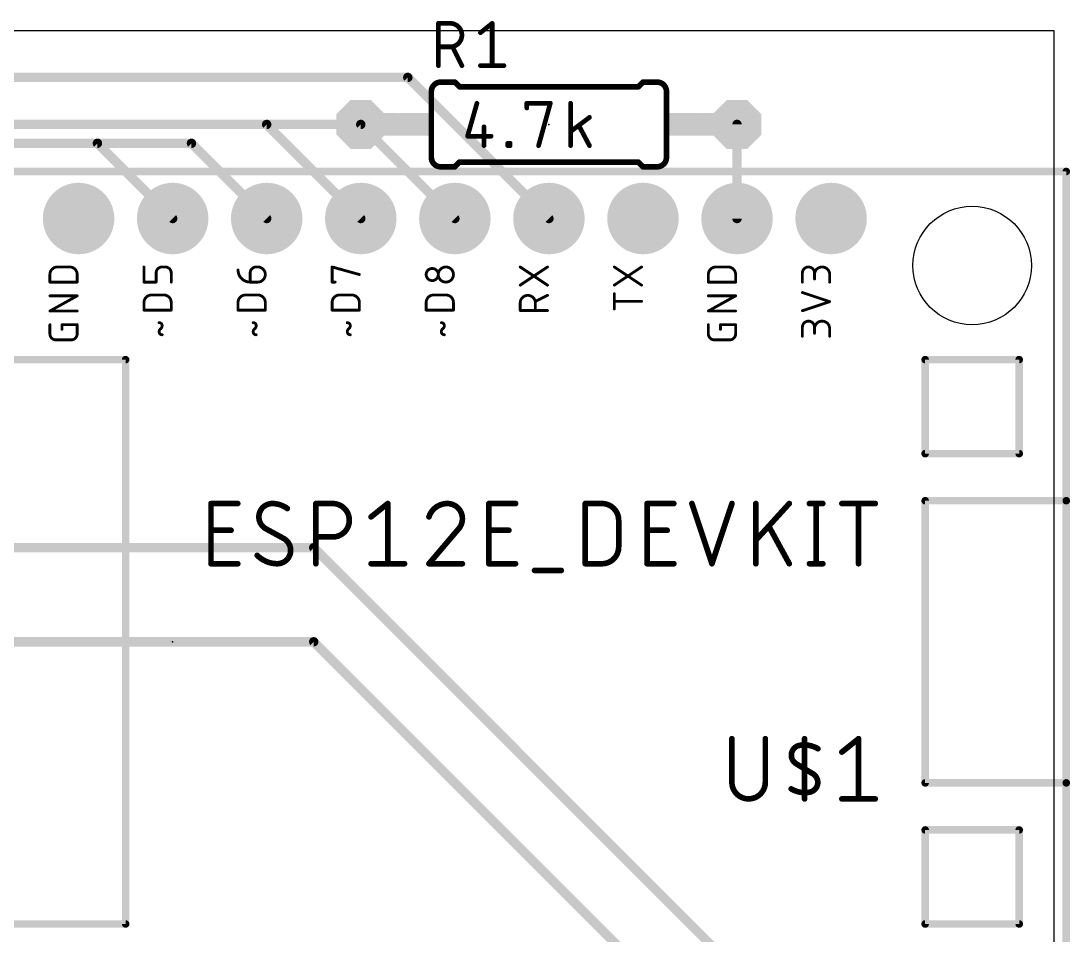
# Model space of a CAD drawing. Extents: x 6 to 108, y 0 to 49.
# Drawn here: x 72.1 to 100.43, y 23.83 to 48.51 of the extents above; entities that cross this region are included whole.
import ezdxf

# ---------------------------------------------------------------- set-up
doc = ezdxf.new("R2010")
doc.units = 0
for name, color, linetype in [('1', 22, 'CONTINUOUS'), ('16', 175, 'CONTINUOUS'), ('17', 82, 'CONTINUOUS'), ('20', 30, 'CONTINUOUS'), ('21', 253, 'CONTINUOUS'), ('23', 7, 'CONTINUOUS'), ('25', 253, 'CONTINUOUS'), ('27', 253, 'CONTINUOUS'), ('51', 253, 'CONTINUOUS')]:
    doc.layers.add(name, color=color, linetype=linetype)

# ---------------------------------------------------------------- blocks, each defined once
blk = doc.blocks.new('RECT')
blk.add_solid([(-0.5, -0.5), (0.5, -0.5), (-0.5, 0.5), (0.5, 0.5)])
blk = doc.blocks.new('OCTAGONP')
at = {"const_width": 0.5}
blk.add_lwpolyline([(-0.25, -0.1036), (-0.25, 0.1036), (-0.1036, 0.25), (0.1036, 0.25), (0.25, 0.1036), (0.25, -0.1036), (0.1036, -0.25), (-0.1036, -0.25), (-0.25, -0.1036), (-0.25, 0.1036)], dxfattribs=at)
blk = doc.blocks.new('ROUNDP')
at = {"const_width": 0.5}
blk.add_lwpolyline([(0, -0.25, 1), (0, 0.25, 1), (0, -0.25)], format="xyb", dxfattribs=at)

msp = doc.modelspace()

# ---------------------------------------------------------------- linework, layer by layer
at = {"layer": '1', "const_width": 0.254}
for points in [[(82.55, 46.99), (34.29, 46.99)], [(86.36, 43.18), (82.55, 46.99)], [(81.28, 45.72), (33.782, 45.72)], [(83.82, 43.18), (81.28, 45.72)], [(91.44, 45.72), (91.44, 43.18)], [(74.168, 45.212), (53.086, 45.212)], [(76.2, 43.18), (74.168, 45.212)]]:
    msp.add_lwpolyline(points, dxfattribs=at)
at = {"layer": '1', "const_width": 0.127}
for points in [[(82.5949, 47.0349, 1), (82.5051, 46.9451)], [(82.55, 46.9265, 1), (82.55, 47.0535)], [(81.3249, 45.7649, 1), (81.2351, 45.6751)], [(81.28, 45.6565, 1), (81.28, 45.7835)], [(91.5035, 45.72, 1), (91.3765, 45.72)], [(74.2129, 45.2569, 1), (74.1231, 45.1671)], [(74.168, 45.1485, 1), (74.168, 45.2755)], [(76.1551, 43.1351, 1), (76.2449, 43.2249)], [(83.7751, 43.1351, 1), (83.8649, 43.2249)], [(86.3151, 43.1351, 1), (86.4049, 43.2249)], [(91.3765, 43.18, 1), (91.5035, 43.18)]]:
    msp.add_lwpolyline(points, format="xyb", dxfattribs=at)
at = {"layer": '16', "const_width": 0.254}
for points in [[(78.74, 45.72), (51.054, 45.72)], [(81.28, 43.18), (78.74, 45.72)], [(76.708, 45.212), (51.308, 45.212)], [(78.74, 43.18), (76.708, 45.212)], [(48.26, 34.29), (80.01, 34.29)], [(80.01, 34.29), (93.98, 20.32)], [(48.26, 31.75), (80.01, 31.75)], [(80.01, 31.75), (91.44, 20.32)]]:
    msp.add_lwpolyline(points, dxfattribs=at)
at = {"layer": '16', "const_width": 0.127}
for points in [[(78.7849, 45.7649, 1), (78.6951, 45.6751)], [(78.74, 45.6565, 1), (78.74, 45.7835)], [(76.7529, 45.2569, 1), (76.6631, 45.1671)], [(76.708, 45.1485, 1), (76.708, 45.2755)], [(78.6951, 43.1351, 1), (78.7849, 43.2249)], [(81.2351, 43.1351, 1), (81.3249, 43.2249)], [(80.0549, 34.3349, 1), (79.9651, 34.2451)], [(80.01, 34.2265, 1), (80.01, 34.3535)], [(80.0549, 31.7949, 1), (79.9651, 31.7051)], [(80.01, 31.6865, 1), (80.01, 31.8135)]]:
    msp.add_lwpolyline(points, format="xyb", dxfattribs=at)
at = {"layer": '20'}
for p, q in [((100, 48.25), (6.35, 48.25)), ((100, 0), (100, 48.25))]:
    msp.add_line(p, q, dxfattribs=at)
msp.add_circle((97.79, 41.91), 1.6, dxfattribs=at)
at = {"layer": '21'}
for points, const_width in [([(83.439, 46.863, 0.4142), (83.185, 46.609)], 0.1524), ([(83.439, 46.9011, 1), (83.439, 46.8249)], 0.0762), ([(83.439, 46.8249, 1), (83.439, 46.9011)], 0.0762), ([(83.8469, 46.8899, 1), (83.7931, 46.8361)], 0.0762), ([(83.82, 46.8249, 1), (83.82, 46.9011)], 0.0762), ([(83.947, 46.7741, 1), (83.947, 46.6979)], 0.0762), ([(83.9201, 46.7091, 1), (83.9739, 46.7629)], 0.0762), ([(88.7461, 46.7629, 1), (88.7999, 46.7091)], 0.0762), ([(88.773, 46.6979, 1), (88.773, 46.7741)], 0.0762), ([(88.9, 46.9011, 1), (88.9, 46.8249)], 0.0762), ([(88.9269, 46.8361, 1), (88.8731, 46.8899)], 0.0762), ([(89.535, 46.609, 0.4142), (89.281, 46.863)], 0.1524), ([(89.281, 46.9011, 1), (89.281, 46.8249)], 0.0762), ([(89.281, 46.8249, 1), (89.281, 46.9011)], 0.0762), ([(83.2231, 46.609, 1), (83.1469, 46.609)], 0.0762), ([(83.1469, 46.609, 1), (83.2231, 46.609)], 0.0762), ([(89.5731, 46.609, 1), (89.4969, 46.609)], 0.0762), ([(89.4969, 46.609, 1), (89.5731, 46.609)], 0.0762), ([(83.185, 44.831, 0.4142), (83.439, 44.577)], 0.1524), ([(83.2231, 44.831, 1), (83.1469, 44.831)], 0.0762), ([(83.1469, 44.831, 1), (83.2231, 44.831)], 0.0762), ([(83.947, 44.7421, 1), (83.947, 44.6659)], 0.0762), ([(83.9739, 44.6771, 1), (83.9201, 44.7309)], 0.0762), ([(88.7999, 44.7309, 1), (88.7461, 44.6771)], 0.0762), ([(88.773, 44.6659, 1), (88.773, 44.7421)], 0.0762), ([(89.281, 44.577, 0.4142), (89.535, 44.831)], 0.1524), ([(89.5731, 44.831, 1), (89.4969, 44.831)], 0.0762), ([(89.4969, 44.831, 1), (89.5731, 44.831)], 0.0762), ([(83.439, 44.6151, 1), (83.439, 44.5389)], 0.0762), ([(83.439, 44.5389, 1), (83.439, 44.6151)], 0.0762), ([(83.7931, 44.6039, 1), (83.8469, 44.5501)], 0.0762), ([(83.82, 44.5389, 1), (83.82, 44.6151)], 0.0762), ([(88.9, 44.6151, 1), (88.9, 44.5389)], 0.0762), ([(88.8731, 44.5501, 1), (88.9269, 44.6039)], 0.0762), ([(89.281, 44.6151, 1), (89.281, 44.5389)], 0.0762), ([(89.281, 44.5389, 1), (89.281, 44.6151)], 0.0762)]:
    msp.add_lwpolyline(points, format="xyb", dxfattribs=dict(at, const_width=const_width))
at = {"layer": '21', "const_width": 0.1524}
for points in [[(83.439, 46.863), (83.82, 46.863)], [(83.947, 46.736), (83.82, 46.863)], [(88.773, 46.736), (83.947, 46.736)], [(88.773, 46.736), (88.9, 46.863)], [(89.281, 46.863), (88.9, 46.863)], [(83.185, 44.831), (83.185, 46.609)], [(89.535, 44.831), (89.535, 46.609)], [(83.947, 44.704), (83.82, 44.577)], [(88.773, 44.704), (83.947, 44.704)], [(88.773, 44.704), (88.9, 44.577)], [(83.439, 44.577), (83.82, 44.577)], [(89.281, 44.577), (88.9, 44.577)]]:
    msp.add_lwpolyline(points, dxfattribs=at)
at = {"layer": '23'}
for p in [(86.36, 45.72), (76.2, 31.75)]:
    msp.add_point(p, dxfattribs=at)
at = {"layer": '25'}
for points, const_width in [([(83.3755, 48.4823, 1), (83.3755, 48.4188)], 0.0635), ([(83.4073, 48.4505, 1), (83.3438, 48.4505)], 0.0635), ([(83.693, 48.4823, 1), (83.693, 48.4188)], 0.0635), ([(83.693, 47.8155, 1), (83.693, 48.4505)], 0.127), ([(83.693, 48.4188, 1), (83.693, 48.4823)], 0.0635), ([(84.8595, 48.4505, 1), (84.796, 48.4505)], 0.0635), ([(84.8475, 48.4257, 1), (84.8079, 48.4753)], 0.0635), ([(84.4904, 48.2213, 1), (84.53, 48.1717)], 0.0635), ([(83.3755, 47.8473, 1), (83.3755, 47.7837)], 0.0635), ([(83.693, 47.8473, 1), (83.693, 47.7837)], 0.0635), ([(83.693, 47.7837, 1), (83.693, 47.8473)], 0.0635), ([(83.7849, 47.8297, 1), (83.7281, 47.8013)], 0.0635), ([(83.3438, 47.3075, 1), (83.4073, 47.3075)], 0.0635), ([(83.9821, 47.2933, 1), (84.0389, 47.3217)], 0.0635), ([(84.5102, 47.3393, 1), (84.5102, 47.2758)], 0.0635), ([(84.796, 47.3075, 1), (84.8595, 47.3075)], 0.0635), ([(85.1452, 47.2758, 1), (85.1452, 47.3393)], 0.0635), ([(91.3389, 29.1338, 1), (91.2627, 29.1338)], 0.0762), ([(92.242, 29.1338, 1), (92.1658, 29.1338)], 0.0762), ([(93.3014, 29.1338, 1), (93.2252, 29.1338)], 0.0762), ([(94.7603, 29.1338, 1), (94.6841, 29.1338)], 0.0762), ([(94.746, 29.104, 1), (94.6984, 29.1636)], 0.0762), ([(93.1279, 28.9532, 0.6917), (93.0376, 28.4565)], 0.1524), ([(93.121, 28.9907, 1), (93.1347, 28.9157)], 0.0762), ([(93.6246, 28.8629, 0.1823), (93.1279, 28.9532)], 0.1524), ([(93.1347, 28.9157, 1), (93.121, 28.9907)], 0.0762), ([(93.605, 28.8302, 1), (93.6442, 28.8955)], 0.0762), ([(94.2469, 28.8023, 1), (94.2945, 28.7428)], 0.0762), ([(93.0572, 28.4891, 1), (93.018, 28.4238)], 0.0762), ([(93.018, 28.4238, 1), (93.0572, 28.4891)], 0.0762), ([(93.2829, 28.3537, 1), (93.2437, 28.2883)], 0.0762), ([(93.2437, 28.2883, 1), (93.2829, 28.3537)], 0.0762), ([(93.3988, 27.6888, 0.6917), (93.4891, 28.1855)], 0.1524), ([(93.5087, 28.2182, 1), (93.4695, 28.1529)], 0.0762), ([(93.4695, 28.1529, 1), (93.5087, 28.2182)], 0.0762), ([(91.3008, 27.9598, 1), (92.2039, 27.9598)], 0.1524), ([(91.3389, 27.9598, 1), (91.2627, 27.9598)], 0.0762), ([(91.2627, 27.9598, 1), (91.3389, 27.9598)], 0.0762), ([(92.242, 27.9598, 1), (92.1658, 27.9598)], 0.0762), ([(92.1658, 27.9598, 1), (92.242, 27.9598)], 0.0762), ([(92.9021, 27.7791, 0.1823), (93.3988, 27.6888)], 0.1524), ([(92.9217, 27.8118, 1), (92.8825, 27.7465)], 0.0762), ([(93.3919, 27.7263, 1), (93.4056, 27.6513)], 0.0762), ([(93.4056, 27.6513, 1), (93.3919, 27.7263)], 0.0762), ([(93.2252, 27.5082, 1), (93.3014, 27.5082)], 0.0762), ([(94.2707, 27.5463, 1), (94.2707, 27.4701)], 0.0762), ([(94.6841, 27.5082, 1), (94.7603, 27.5082)], 0.0762), ([(95.1738, 27.4701, 1), (95.1738, 27.5463)], 0.0762)]:
    msp.add_lwpolyline(points, format="xyb", dxfattribs=dict(at, const_width=const_width))
for points, const_width in [([(83.3755, 47.3075), (83.3755, 48.4505)], 0.127), ([(83.3755, 48.4505), (83.693, 48.4505)], 0.127), ([(84.5102, 48.1965), (84.8277, 48.4505)], 0.127), ([(84.8277, 48.4505), (84.8277, 47.3075)], 0.127), ([(83.693, 47.8155), (83.3755, 47.8155)], 0.127), ([(84.0105, 47.3075), (83.7565, 47.8155)], 0.127), ([(84.5102, 47.3075), (85.1452, 47.3075)], 0.127), ([(91.3008, 29.1338), (91.3008, 27.9598)], 0.1524), ([(92.2039, 27.9598), (92.2039, 29.1338)], 0.1524), ([(93.2633, 27.5082), (93.2633, 29.1338)], 0.1524), ([(94.2707, 28.7726), (94.7222, 29.1338)], 0.1524), ([(94.7222, 29.1338), (94.7222, 27.5082)], 0.1524), ([(93.2633, 28.321), (93.0376, 28.4565)], 0.1524), ([(93.2633, 28.321), (93.4891, 28.1855)], 0.1524), ([(94.2707, 27.5082), (95.1738, 27.5082)], 0.1524)]:
    msp.add_lwpolyline(points, dxfattribs=dict(at, const_width=const_width))
at = {"layer": '27'}
for points, const_width in [([(84.4169, 46.2915), (84.1629, 45.4025)], 0.127), ([(85.7631, 46.1645), (85.7631, 46.2915)], 0.127), ([(85.7631, 46.2915), (86.3981, 46.2915)], 0.127), ([(86.3981, 46.2915), (86.0806, 45.1485)], 0.127), ([(86.9467, 45.1485), (86.9467, 46.2915)], 0.127), ([(87.4547, 45.9105), (86.9467, 45.5295)], 0.127), ([(84.6074, 45.6565), (84.6074, 45.1485)], 0.127), ([(87.4547, 45.1485), (87.169, 45.6883)], 0.127), ([(84.1629, 45.4025), (84.7979, 45.4025)], 0.127), ([(85.2488, 45.1485), (85.2488, 45.212)], 0.127), ([(85.2488, 45.212), (85.3123, 45.212)], 0.127), ([(85.3123, 45.1485), (85.2488, 45.1485)], 0.127), ([(85.3123, 45.212), (85.3123, 45.1485)], 0.127), ([(77.2356, 33.8582), (77.2356, 35.4838)], 0.1524), ([(77.2356, 35.4838), (77.9581, 35.4838)], 0.1524), ([(80.0674, 33.8582), (80.0674, 35.4838)], 0.1524), ([(80.0674, 35.4838), (80.5189, 35.4838)], 0.1524), ([(81.5573, 35.1226), (82.0088, 35.4838)], 0.1524), ([(82.0088, 35.4838), (82.0088, 33.8582)], 0.1524), ([(84.7386, 33.8582), (84.7386, 35.4838)], 0.1524), ([(84.7386, 35.4838), (85.4611, 35.4838)], 0.1524), ([(87.3408, 33.8582), (87.3408, 35.4838)], 0.1524), ([(87.3408, 35.4838), (87.7924, 35.4838)], 0.1524), ([(89.0112, 33.8582), (89.0112, 35.4838)], 0.1524), ([(89.0112, 35.4838), (89.7336, 35.4838)], 0.1524), ([(90.2205, 35.4838), (90.7623, 33.8582)], 0.1524), ([(90.7623, 33.8582), (91.3042, 35.4838)], 0.1524), ([(91.9471, 33.8582), (91.9471, 35.4838)], 0.1524), ([(92.8502, 35.4838), (91.9471, 34.4904)], 0.1524), ([(93.3953, 35.4838), (93.7566, 35.4838)], 0.1524), ([(93.576, 35.4838), (93.576, 33.8582)], 0.1524), ([(94.2707, 35.4838), (95.1738, 35.4838)], 0.1524), ([(94.7222, 33.8582), (94.7222, 35.4838)], 0.1524), ([(79.2056, 34.5355), (78.7089, 34.8065)], 0.1524), ([(88.244, 35.0322), (88.244, 34.3098)], 0.1524), ([(92.8502, 33.8582), (92.3084, 34.8516)], 0.1524), ([(77.2356, 34.7613), (77.7775, 34.7613)], 0.1524), ([(80.5189, 34.5807), (80.0674, 34.5807)], 0.1524), ([(83.8881, 34.7613), (83.1204, 33.8582)], 0.1524), ([(84.7386, 34.7613), (85.2805, 34.7613)], 0.1524), ([(89.0112, 34.7613), (89.553, 34.7613)], 0.1524), ([(77.9581, 33.8582), (77.2356, 33.8582)], 0.1524), ([(81.5573, 33.8582), (82.4604, 33.8582)], 0.1524), ([(83.1204, 33.8582), (84.0235, 33.8582)], 0.1524), ([(85.4611, 33.8582), (84.7386, 33.8582)], 0.1524), ([(85.9722, 33.6776), (86.6947, 33.6776)], 0.1524), ([(87.7924, 33.8582), (87.3408, 33.8582)], 0.1524), ([(89.7336, 33.8582), (89.0112, 33.8582)], 0.1524), ([(93.3953, 33.8582), (93.7566, 33.8582)], 0.1524)]:
    msp.add_lwpolyline(points, dxfattribs=dict(at, const_width=const_width))
for points, const_width in [([(84.4474, 46.2828, 1), (84.3864, 46.3002)], 0.0635), ([(85.7631, 46.3233, 1), (85.7631, 46.2597)], 0.0635), ([(85.7949, 46.2915, 1), (85.7314, 46.2915)], 0.0635), ([(85.7314, 46.1645, 1), (85.7949, 46.1645)], 0.0635), ([(86.4287, 46.283, 1), (86.3675, 46.3)], 0.0635), ([(86.3981, 46.2597, 1), (86.3981, 46.3233)], 0.0635), ([(86.9785, 46.2915, 1), (86.915, 46.2915)], 0.0635), ([(87.4738, 45.8851, 1), (87.4357, 45.9359)], 0.0635), ([(84.6392, 45.6565, 1), (84.5756, 45.6565)], 0.0635), ([(87.197, 45.7031, 1), (87.1409, 45.6734)], 0.0635), ([(84.1629, 45.4343, 1), (84.1629, 45.3708)], 0.0635), ([(84.1324, 45.4112, 1), (84.1934, 45.3938)], 0.0635), ([(84.7979, 45.3708, 1), (84.7979, 45.4343)], 0.0635), ([(86.9277, 45.5549, 1), (86.9658, 45.5041)], 0.0635), ([(84.5756, 45.1485, 1), (84.6392, 45.1485)], 0.0635), ([(85.2805, 45.212, 1), (85.217, 45.212)], 0.0635), ([(85.217, 45.1485, 1), (85.2805, 45.1485)], 0.0635), ([(85.2488, 45.2438, 1), (85.2488, 45.1803)], 0.0635), ([(85.2488, 45.1803, 1), (85.2488, 45.1168)], 0.0635), ([(85.344, 45.212, 1), (85.2805, 45.212)], 0.0635), ([(85.2805, 45.1485, 1), (85.344, 45.1485)], 0.0635), ([(85.3123, 45.1803, 1), (85.3123, 45.2438)], 0.0635), ([(85.3123, 45.1168, 1), (85.3123, 45.1803)], 0.0635), ([(86.05, 45.157, 1), (86.1112, 45.14)], 0.0635), ([(86.915, 45.1485, 1), (86.9785, 45.1485)], 0.0635), ([(87.4267, 45.1336, 1), (87.4828, 45.1634)], 0.0635), ([(77.2737, 35.4838, 1), (77.1975, 35.4838)], 0.0762), ([(77.2356, 35.5219, 1), (77.2356, 35.4457)], 0.0762), ([(77.9581, 35.4457, 1), (77.9581, 35.5219)], 0.0762), ([(78.8895, 35.4838, 0.4142), (78.5283, 35.1226)], 0.1524), ([(79.296, 35.3483, 0.1623), (78.8895, 35.4838)], 0.1524), ([(78.8896, 35.5219, 1), (78.8895, 35.4457)], 0.0762), ([(78.8895, 35.4457, 1), (78.8896, 35.5219)], 0.0762), ([(79.2731, 35.3179, 1), (79.3188, 35.3788)], 0.0762), ([(80.1055, 35.4838, 1), (80.0293, 35.4838)], 0.0762), ([(80.0674, 35.5219, 1), (80.0674, 35.4457)], 0.0762), ([(80.5189, 34.5807, 1), (80.5189, 35.4838)], 0.1524), ([(80.5189, 35.5219, 1), (80.5189, 35.4457)], 0.0762), ([(80.5189, 35.4457, 1), (80.5189, 35.5219)], 0.0762), ([(82.0469, 35.4838, 1), (81.9707, 35.4838)], 0.0762), ([(82.0326, 35.454, 1), (81.985, 35.5136)], 0.0762), ([(83.6171, 35.4838, 0.3252), (83.1204, 35.1226)], 0.1524), ([(84.0235, 35.0774, 0.4142), (83.6171, 35.4838)], 0.1524), ([(83.6171, 35.5219, 1), (83.6171, 35.4457)], 0.0762), ([(83.6171, 35.4457, 1), (83.6171, 35.5219)], 0.0762), ([(84.7767, 35.4838, 1), (84.7005, 35.4838)], 0.0762), ([(84.7386, 35.5219, 1), (84.7386, 35.4457)], 0.0762), ([(85.4611, 35.4457, 1), (85.4611, 35.5219)], 0.0762), ([(87.3789, 35.4838, 1), (87.3027, 35.4838)], 0.0762), ([(87.3408, 35.5219, 1), (87.3408, 35.4457)], 0.0762), ([(88.244, 35.0322, 0.4142), (87.7924, 35.4838)], 0.1524), ([(87.7924, 35.5219, 1), (87.7924, 35.4457)], 0.0762), ([(87.7924, 35.4457, 1), (87.7924, 35.5219)], 0.0762), ([(89.0493, 35.4838, 1), (88.9731, 35.4838)], 0.0762), ([(89.0112, 35.5219, 1), (89.0112, 35.4457)], 0.0762), ([(89.7336, 35.4457, 1), (89.7336, 35.5219)], 0.0762), ([(90.2566, 35.4958, 1), (90.1843, 35.4718)], 0.0762), ([(91.3403, 35.4718, 1), (91.2681, 35.4958)], 0.0762), ([(91.9852, 35.4838, 1), (91.909, 35.4838)], 0.0762), ([(92.8784, 35.4582, 1), (92.822, 35.5094)], 0.0762), ([(93.3953, 35.5219, 1), (93.3953, 35.4457)], 0.0762), ([(93.6141, 35.4838, 1), (93.5379, 35.4838)], 0.0762), ([(93.7566, 35.4457, 1), (93.7566, 35.5219)], 0.0762), ([(94.2707, 35.5219, 1), (94.2707, 35.4457)], 0.0762), ([(94.7603, 35.4838, 1), (94.6841, 35.4838)], 0.0762), ([(95.1738, 35.4457, 1), (95.1738, 35.5219)], 0.0762), ([(78.5283, 35.1226, 0.2656), (78.7089, 34.8065)], 0.1524), ([(78.5664, 35.1226, 1), (78.4902, 35.1226)], 0.0762), ([(78.4902, 35.1226, 1), (78.5664, 35.1226)], 0.0762), ([(81.5335, 35.1523, 1), (81.5811, 35.0928)], 0.0762), ([(83.0842, 35.1343, 1), (83.1567, 35.1108)], 0.0762), ([(83.8881, 34.7613, 0.2053), (84.0235, 35.0774)], 0.1524), ([(84.0616, 35.0774, 1), (83.9854, 35.0774)], 0.0762), ([(78.7272, 34.8399, 1), (78.6907, 34.773)], 0.0762), ([(78.6896, 34.7736, 1), (78.7283, 34.8393)], 0.0762), ([(83.9854, 35.0774, 1), (84.0616, 35.0774)], 0.0762), ([(88.2821, 35.0322, 1), (88.2059, 35.0322)], 0.0762), ([(88.2059, 35.0322, 1), (88.2821, 35.0322)], 0.0762), ([(92.3418, 34.8699, 1), (92.2749, 34.8334)], 0.0762), ([(77.2356, 34.7994, 1), (77.2356, 34.7232)], 0.0762), ([(77.7775, 34.7232, 1), (77.7775, 34.7994)], 0.0762), ([(79.225, 34.5684, 1), (79.1863, 34.5027)], 0.0762), ([(79.3863, 34.2194, 0.2656), (79.2056, 34.5355)], 0.1524), ([(79.1874, 34.5021, 1), (79.2239, 34.569)], 0.0762), ([(80.0674, 34.6188, 1), (80.0674, 34.5426)], 0.0762), ([(80.5189, 34.6188, 1), (80.5189, 34.5426)], 0.0762), ([(80.5189, 34.5426, 1), (80.5189, 34.6188)], 0.0762), ([(83.8618, 34.7889, 1), (83.9143, 34.7337)], 0.0762), ([(83.9171, 34.7366, 1), (83.859, 34.786)], 0.0762), ([(84.7386, 34.7994, 1), (84.7386, 34.7232)], 0.0762), ([(85.2805, 34.7232, 1), (85.2805, 34.7994)], 0.0762), ([(89.0112, 34.7994, 1), (89.0112, 34.7232)], 0.0762), ([(89.553, 34.7232, 1), (89.553, 34.7994)], 0.0762), ([(79.025, 33.8582, 0.4142), (79.3863, 34.2194)], 0.1524), ([(79.4244, 34.2194, 1), (79.3482, 34.2194)], 0.0762), ([(87.7924, 33.8582, 0.4142), (88.244, 34.3098)], 0.1524), ([(88.2821, 34.3098, 1), (88.2059, 34.3098)], 0.0762), ([(88.2059, 34.3098, 1), (88.2821, 34.3098)], 0.0762), ([(91.9189, 34.516, 1), (91.9753, 34.4647)], 0.0762), ([(78.5102, 34.1108, 1), (78.4561, 34.0571)], 0.0762), ([(78.4832, 34.084, 0.2), (79.025, 33.8582)], 0.1524), ([(79.3482, 34.2194, 1), (79.4244, 34.2194)], 0.0762), ([(77.2356, 33.8963, 1), (77.2356, 33.8201)], 0.0762), ([(77.1975, 33.8582, 1), (77.2737, 33.8582)], 0.0762), ([(77.9581, 33.8201, 1), (77.9581, 33.8963)], 0.0762), ([(79.025, 33.8963, 1), (79.025, 33.8201)], 0.0762), ([(79.025, 33.8201, 1), (79.025, 33.8963)], 0.0762), ([(80.0293, 33.8582, 1), (80.1055, 33.8582)], 0.0762), ([(81.5573, 33.8963, 1), (81.5573, 33.8201)], 0.0762), ([(81.9707, 33.8582, 1), (82.0469, 33.8582)], 0.0762), ([(82.4604, 33.8201, 1), (82.4604, 33.8963)], 0.0762), ([(83.1204, 33.8963, 1), (83.1204, 33.8201)], 0.0762), ([(83.0914, 33.8829, 1), (83.1494, 33.8335)], 0.0762), ([(84.0235, 33.8201, 1), (84.0235, 33.8963)], 0.0762), ([(84.7386, 33.8963, 1), (84.7386, 33.8201)], 0.0762), ([(84.7005, 33.8582, 1), (84.7767, 33.8582)], 0.0762), ([(85.4611, 33.8201, 1), (85.4611, 33.8963)], 0.0762), ([(85.9722, 33.7157, 1), (85.9722, 33.6395)], 0.0762), ([(86.6947, 33.6395, 1), (86.6947, 33.7157)], 0.0762), ([(87.3408, 33.8963, 1), (87.3408, 33.8201)], 0.0762), ([(87.3027, 33.8582, 1), (87.3789, 33.8582)], 0.0762), ([(87.7924, 33.8963, 1), (87.7924, 33.8201)], 0.0762), ([(87.7924, 33.8201, 1), (87.7924, 33.8963)], 0.0762), ([(89.0112, 33.8963, 1), (89.0112, 33.8201)], 0.0762), ([(88.9731, 33.8582, 1), (89.0493, 33.8582)], 0.0762), ([(89.7336, 33.8201, 1), (89.7336, 33.8963)], 0.0762), ([(90.7262, 33.8702, 1), (90.7985, 33.8462)], 0.0762), ([(90.7262, 33.8462, 1), (90.7985, 33.8702)], 0.0762), ([(91.909, 33.8582, 1), (91.9852, 33.8582)], 0.0762), ([(92.8168, 33.84, 1), (92.8837, 33.8764)], 0.0762), ([(93.3953, 33.8963, 1), (93.3953, 33.8201)], 0.0762), ([(93.5379, 33.8582, 1), (93.6141, 33.8582)], 0.0762), ([(93.7566, 33.8201, 1), (93.7566, 33.8963)], 0.0762), ([(94.6841, 33.8582, 1), (94.7603, 33.8582)], 0.0762)]:
    msp.add_lwpolyline(points, format="xyb", dxfattribs=dict(at, const_width=const_width))
at = {"layer": '51'}
for points, const_width in [([(81.28, 45.72), (82.296, 45.72)], 0.6096), ([(91.44, 45.72), (90.424, 45.72)], 0.6096), ([(52.07, 44.45), (100.33, 44.45)], 0.2032), ([(100.33, 35.56), (100.33, 44.45)], 0.2032), ([(72.8853, 41.4627), (72.8853, 41.6673)], 0.0762), ([(73.0899, 41.8719), (73.4173, 41.8719)], 0.0762), ([(73.6219, 41.6673), (73.6219, 41.4627)], 0.0762), ([(75.4253, 41.4627), (75.4253, 41.8719)], 0.0762), ([(75.7527, 41.7082), (75.7527, 41.4627)], 0.0762), ([(75.9982, 41.8719), (75.9164, 41.8719)], 0.0762), ([(76.1619, 41.4627), (76.1619, 41.7082)], 0.0762), ([(78.2927, 41.4627), (78.2927, 41.7082)], 0.0762), ([(78.4564, 41.8719), (78.4973, 41.8719)], 0.0762), ([(80.5053, 41.4627), (80.5053, 41.8719)], 0.0762), ([(80.5053, 41.8719), (81.2419, 41.6673)], 0.0762), ([(86.3219, 41.3808), (85.5853, 41.8719)], 0.0762), ([(85.5853, 41.3808), (86.3219, 41.8719)], 0.0762), ([(88.8619, 41.3808), (88.1253, 41.8719)], 0.0762), ([(88.1253, 41.3808), (88.8619, 41.8719)], 0.0762), ([(90.6653, 41.4627), (90.6653, 41.6673)], 0.0762), ([(90.8699, 41.8719), (91.1973, 41.8719)], 0.0762), ([(91.4019, 41.6673), (91.4019, 41.4627)], 0.0762), ([(93.2053, 41.4627), (93.2053, 41.7082)], 0.0762), ([(93.5327, 41.7082), (93.5327, 41.5445)], 0.0762), ([(93.9419, 41.4627), (93.9419, 41.6673)], 0.0762), ([(73.6219, 41.4627), (72.8853, 41.4627)], 0.0762), ([(75.7527, 41.4627), (75.4253, 41.4627)], 0.0762), ([(78.4973, 41.4627), (78.2927, 41.4627)], 0.0762), ([(80.5871, 41.4627), (80.5053, 41.4627)], 0.0762), ([(91.4019, 41.4627), (90.6653, 41.4627)], 0.0762), ([(72.8853, 40.6824), (73.6219, 41.0916)], 0.0762), ([(73.6219, 41.0916), (72.8853, 41.0916)], 0.0762), ([(75.6299, 41.116), (75.9573, 41.116)], 0.0762), ([(78.1699, 41.116), (78.4973, 41.116)], 0.0762), ([(80.7099, 41.116), (81.0373, 41.116)], 0.0762), ([(83.2499, 41.116), (83.5773, 41.116)], 0.0762), ([(86.3219, 41.1046), (85.9945, 40.9409)], 0.0762), ([(88.1253, 40.739), (88.1253, 41.1482)], 0.0762), ([(90.6653, 40.6824), (91.4019, 41.0916)], 0.0762), ([(91.4019, 41.0916), (90.6653, 41.0916)], 0.0762), ([(93.9419, 40.9358), (93.2053, 41.1813)], 0.0762), ([(75.4253, 40.7068), (75.4253, 40.9114)], 0.0762), ([(76.1619, 40.9114), (76.1619, 40.7068)], 0.0762), ([(77.9653, 40.7068), (77.9653, 40.9114)], 0.0762), ([(78.7019, 40.9114), (78.7019, 40.7068)], 0.0762), ([(80.5053, 40.7068), (80.5053, 40.9114)], 0.0762), ([(81.2419, 40.9114), (81.2419, 40.7068)], 0.0762), ([(83.0453, 40.7068), (83.0453, 40.9114)], 0.0762), ([(83.7819, 40.9114), (83.7819, 40.7068)], 0.0762), ([(85.5853, 40.6954), (85.5853, 40.9)], 0.0762), ([(85.9945, 40.9), (85.9945, 40.6954)], 0.0762), ([(88.8619, 40.9436), (88.1253, 40.9436)], 0.0762), ([(93.2053, 40.6902), (93.9419, 40.9358)], 0.0762), ([(73.6219, 40.6824), (72.8853, 40.6824)], 0.0762), ([(76.1619, 40.7068), (75.4253, 40.7068)], 0.0762), ([(78.7019, 40.7068), (77.9653, 40.7068)], 0.0762), ([(81.2419, 40.7068), (80.5053, 40.7068)], 0.0762), ([(83.7819, 40.7068), (83.0453, 40.7068)], 0.0762), ([(86.3219, 40.6954), (85.5853, 40.6954)], 0.0762), ([(91.4019, 40.6824), (90.6653, 40.6824)], 0.0762), ([(72.8853, 40.0658), (72.8853, 40.3113)], 0.0762), ([(73.2127, 40.1886), (73.2127, 40.3113)], 0.0762), ([(73.2127, 40.3113), (73.6219, 40.3113)], 0.0762), ([(73.6219, 40.3113), (73.6219, 40.0658)], 0.0762), ([(90.6653, 40.0658), (90.6653, 40.3113)], 0.0762), ([(90.9927, 40.1886), (90.9927, 40.3113)], 0.0762), ([(90.9927, 40.3113), (91.4019, 40.3113)], 0.0762), ([(91.4019, 40.3113), (91.4019, 40.0658)], 0.0762), ([(93.2053, 39.9996), (93.2053, 40.2452)], 0.0762), ([(93.5327, 40.2452), (93.5327, 40.0815)], 0.0762), ([(93.9419, 39.9996), (93.9419, 40.2043)], 0.0762), ([(73.4582, 39.9021), (73.049, 39.9021)], 0.0762), ([(91.2382, 39.9021), (90.829, 39.9021)], 0.0762), ([(74.93, 39.37), (52.07, 39.37)], 0.2032), ([(74.93, 24.13), (74.93, 39.37)], 0.2032), ([(99.06, 39.37), (96.52, 39.37)], 0.2032), ([(96.52, 39.37), (96.52, 36.83)], 0.2032), ([(99.06, 36.83), (99.06, 39.37)], 0.2032), ([(96.52, 36.83), (99.06, 36.83)], 0.2032), ([(96.52, 27.94), (96.52, 35.56)], 0.2032), ([(96.52, 35.56), (100.33, 35.56)], 0.2032), ([(100.33, 27.94), (100.33, 35.56)], 0.2032), ([(100.33, 27.94), (96.52, 27.94)], 0.2032), ([(100.33, 19.05), (100.33, 27.94)], 0.2032), ([(96.52, 24.13), (96.52, 26.67)], 0.2032), ([(96.52, 26.67), (99.06, 26.67)], 0.2032), ([(99.06, 26.67), (99.06, 24.13)], 0.2032), ([(52.07, 24.13), (74.93, 24.13)], 0.2032), ([(99.06, 24.13), (96.52, 24.13)], 0.2032)]:
    msp.add_lwpolyline(points, dxfattribs=dict(at, const_width=const_width))
for points, const_width in [([(81.28, 45.8724, 1), (81.28, 45.5676)], 0.3048), ([(82.296, 45.5676, 1), (82.296, 45.8724)], 0.3048), ([(90.424, 45.8724, 1), (90.424, 45.5676)], 0.3048), ([(91.44, 45.5676, 1), (91.44, 45.8724)], 0.3048), ([(100.3808, 44.45, 1), (100.2792, 44.45)], 0.1016), ([(100.33, 44.3992, 1), (100.33, 44.5008)], 0.1016), ([(73.0899, 41.8719, 0.4142), (72.8853, 41.6673)], 0.0762), ([(72.9043, 41.6673, 1), (72.8663, 41.6673)], 0.0381), ([(72.8663, 41.6673, 1), (72.9043, 41.6673)], 0.0381), ([(73.0899, 41.891, 1), (73.0899, 41.8529)], 0.0381), ([(73.0899, 41.8529, 1), (73.0899, 41.891)], 0.0381), ([(73.6219, 41.6673, 0.4142), (73.4173, 41.8719)], 0.0762), ([(73.4173, 41.891, 1), (73.4173, 41.8529)], 0.0381), ([(73.4173, 41.8529, 1), (73.4173, 41.891)], 0.0381), ([(73.6409, 41.6673, 1), (73.6029, 41.6673)], 0.0381), ([(73.6029, 41.6673, 1), (73.6409, 41.6673)], 0.0381), ([(75.4444, 41.8719, 1), (75.4063, 41.8719)], 0.0381), ([(75.9164, 41.8719, 0.4142), (75.7527, 41.7082)], 0.0762), ([(75.7717, 41.7082, 1), (75.7336, 41.7082)], 0.0381), ([(75.7336, 41.7082, 1), (75.7717, 41.7082)], 0.0381), ([(75.9164, 41.891, 1), (75.9164, 41.8529)], 0.0381), ([(75.9164, 41.8529, 1), (75.9164, 41.891)], 0.0381), ([(76.1619, 41.7082, 0.4142), (75.9982, 41.8719)], 0.0762), ([(75.9982, 41.8909, 1), (75.9982, 41.8528)], 0.0381), ([(75.9982, 41.8529, 1), (75.9982, 41.891)], 0.0381), ([(76.1809, 41.7082, 1), (76.1429, 41.7082)], 0.0381), ([(76.1429, 41.7082, 1), (76.1809, 41.7082)], 0.0381), ([(77.9653, 41.7901, 0.4142), (78.2927, 41.4627)], 0.0762), ([(77.9843, 41.7901, 1), (77.9462, 41.7901)], 0.0381), ([(78.4564, 41.8719, 0.4142), (78.2927, 41.7082)], 0.0762), ([(78.3117, 41.7082, 1), (78.2736, 41.7082)], 0.0381), ([(78.2736, 41.7082, 1), (78.3117, 41.7082)], 0.0381), ([(78.4564, 41.891, 1), (78.4564, 41.8529)], 0.0381), ([(78.4564, 41.8528, 1), (78.4564, 41.8909)], 0.0381), ([(78.4973, 41.4627, 1), (78.4973, 41.8719)], 0.0762), ([(78.4973, 41.891, 1), (78.4973, 41.8529)], 0.0381), ([(78.4973, 41.8529, 1), (78.4973, 41.891)], 0.0381), ([(80.5104, 41.8903, 1), (80.5002, 41.8535)], 0.0381), ([(80.5243, 41.8719, 1), (80.4863, 41.8719)], 0.0381), ([(81.2368, 41.6489, 1), (81.247, 41.6856)], 0.0381), ([(83.209, 41.831, 1), (83.209, 41.5036)], 0.0762), ([(83.209, 41.5036, 1), (83.209, 41.831)], 0.0762), ([(83.209, 41.85, 1), (83.209, 41.8119)], 0.0381), ([(83.209, 41.8119, 1), (83.209, 41.85)], 0.0381), ([(83.5773, 41.8719, 1), (83.5773, 41.4627)], 0.0762), ([(83.5773, 41.4627, 1), (83.5773, 41.8719)], 0.0762), ([(83.5773, 41.891, 1), (83.5773, 41.8529)], 0.0381), ([(83.5773, 41.8528, 1), (83.5773, 41.8909)], 0.0381), ([(85.5959, 41.8878, 1), (85.5747, 41.856)], 0.0381), ([(86.3325, 41.856, 1), (86.3113, 41.8878)], 0.0381), ([(88.1359, 41.8878, 1), (88.1147, 41.856)], 0.0381), ([(88.8725, 41.856, 1), (88.8513, 41.8878)], 0.0381), ([(90.8699, 41.8719, 0.4142), (90.6653, 41.6673)], 0.0762), ([(90.6843, 41.6673, 1), (90.6463, 41.6673)], 0.0381), ([(90.6463, 41.6673, 1), (90.6843, 41.6673)], 0.0381), ([(90.8699, 41.891, 1), (90.8699, 41.8529)], 0.0381), ([(90.8699, 41.8529, 1), (90.8699, 41.891)], 0.0381), ([(91.4019, 41.6673, 0.4142), (91.1973, 41.8719)], 0.0762), ([(91.1973, 41.891, 1), (91.1973, 41.8529)], 0.0381), ([(91.1973, 41.8529, 1), (91.1973, 41.891)], 0.0381), ([(91.4209, 41.6673, 1), (91.3829, 41.6673)], 0.0381), ([(91.3829, 41.6673, 1), (91.4209, 41.6673)], 0.0381), ([(93.5327, 41.7082, 1), (93.2053, 41.7082)], 0.0762), ([(93.2244, 41.7082, 1), (93.1863, 41.7082)], 0.0381), ([(93.1863, 41.7082, 1), (93.2244, 41.7082)], 0.0381), ([(93.9419, 41.6673, 1), (93.5327, 41.6673)], 0.0762), ([(93.5517, 41.7082, 1), (93.5136, 41.7082)], 0.0381), ([(93.5136, 41.7082, 1), (93.5517, 41.7082)], 0.0381), ([(93.5136, 41.6673, 1), (93.5517, 41.6673)], 0.0381), ([(93.9609, 41.6673, 1), (93.9229, 41.6673)], 0.0381), ([(93.9229, 41.6673, 1), (93.9609, 41.6673)], 0.0381), ([(72.8853, 41.4817, 1), (72.8853, 41.4436)], 0.0381), ([(72.8663, 41.4627, 1), (72.9043, 41.4627)], 0.0381), ([(73.6029, 41.4627, 1), (73.6409, 41.4627)], 0.0381), ([(73.6219, 41.4436, 1), (73.6219, 41.4817)], 0.0381), ([(75.4253, 41.4817, 1), (75.4253, 41.4436)], 0.0381), ([(75.4063, 41.4627, 1), (75.4444, 41.4627)], 0.0381), ([(75.7336, 41.4627, 1), (75.7717, 41.4627)], 0.0381), ([(75.7527, 41.4436, 1), (75.7527, 41.4817)], 0.0381), ([(76.1429, 41.4627, 1), (76.1809, 41.4627)], 0.0381), ([(78.2927, 41.4817, 1), (78.2927, 41.4436)], 0.0381), ([(78.2736, 41.4627, 1), (78.3117, 41.4627)], 0.0381), ([(78.2927, 41.4436, 1), (78.2927, 41.4817)], 0.0381), ([(78.4973, 41.4817, 1), (78.4973, 41.4436)], 0.0381), ([(78.4973, 41.4436, 1), (78.4973, 41.4817)], 0.0381), ([(80.5053, 41.4817, 1), (80.5053, 41.4436)], 0.0381), ([(80.4863, 41.4627, 1), (80.5243, 41.4627)], 0.0381), ([(80.5871, 41.4436, 1), (80.5871, 41.4817)], 0.0381), ([(83.209, 41.5226, 1), (83.209, 41.4845)], 0.0381), ([(83.209, 41.4845, 1), (83.209, 41.5226)], 0.0381), ([(83.5773, 41.4817, 1), (83.5773, 41.4436)], 0.0381), ([(83.5773, 41.4436, 1), (83.5773, 41.4817)], 0.0381), ([(85.5747, 41.3967, 1), (85.5959, 41.365)], 0.0381), ([(86.3113, 41.365, 1), (86.3325, 41.3967)], 0.0381), ([(88.1147, 41.3967, 1), (88.1359, 41.365)], 0.0381), ([(88.8513, 41.365, 1), (88.8725, 41.3967)], 0.0381), ([(90.6653, 41.4817, 1), (90.6653, 41.4436)], 0.0381), ([(90.6463, 41.4627, 1), (90.6843, 41.4627)], 0.0381), ([(91.3829, 41.4627, 1), (91.4209, 41.4627)], 0.0381), ([(91.4019, 41.4436, 1), (91.4019, 41.4817)], 0.0381), ([(93.1863, 41.4627, 1), (93.2244, 41.4627)], 0.0381), ([(93.5136, 41.5445, 1), (93.5517, 41.5445)], 0.0381), ([(93.9229, 41.4627, 1), (93.9609, 41.4627)], 0.0381), ([(72.8853, 41.1107, 1), (72.8853, 41.0726)], 0.0381), ([(73.6312, 41.075, 1), (73.6126, 41.1083)], 0.0381), ([(73.6219, 41.0726, 1), (73.6219, 41.1107)], 0.0381), ([(75.6299, 41.116, 0.4142), (75.4253, 40.9114)], 0.0762), ([(75.6299, 41.135, 1), (75.6299, 41.0969)], 0.0381), ([(75.6299, 41.0969, 1), (75.6299, 41.135)], 0.0381), ([(76.1619, 40.9114, 0.4142), (75.9573, 41.116)], 0.0762), ([(75.9573, 41.135, 1), (75.9573, 41.0969)], 0.0381), ([(75.9573, 41.0969, 1), (75.9573, 41.135)], 0.0381), ([(78.1699, 41.116, 0.4142), (77.9653, 40.9114)], 0.0762), ([(78.1699, 41.135, 1), (78.1699, 41.0969)], 0.0381), ([(78.1699, 41.0969, 1), (78.1699, 41.135)], 0.0381), ([(78.7019, 40.9114, 0.4142), (78.4973, 41.116)], 0.0762), ([(78.4973, 41.135, 1), (78.4973, 41.0969)], 0.0381), ([(78.4973, 41.0969, 1), (78.4973, 41.135)], 0.0381), ([(80.7099, 41.116, 0.4142), (80.5053, 40.9114)], 0.0762), ([(80.7099, 41.135, 1), (80.7099, 41.0969)], 0.0381), ([(80.7099, 41.0969, 1), (80.7099, 41.135)], 0.0381), ([(81.2419, 40.9114, 0.4142), (81.0373, 41.116)], 0.0762), ([(81.0373, 41.135, 1), (81.0373, 41.0969)], 0.0381), ([(81.0373, 41.0969, 1), (81.0373, 41.135)], 0.0381), ([(83.2499, 41.116, 0.4142), (83.0453, 40.9114)], 0.0762), ([(83.2499, 41.135, 1), (83.2499, 41.0969)], 0.0381), ([(83.2499, 41.0969, 1), (83.2499, 41.135)], 0.0381), ([(83.7819, 40.9114, 0.4142), (83.5773, 41.116)], 0.0762), ([(83.5773, 41.135, 1), (83.5773, 41.0969)], 0.0381), ([(83.5773, 41.0969, 1), (83.5773, 41.135)], 0.0381), ([(85.9945, 40.9, 1), (85.5853, 40.9)], 0.0762), ([(86.3304, 41.0875, 1), (86.3134, 41.1216)], 0.0381), ([(88.1444, 41.1482, 1), (88.1063, 41.1482)], 0.0381), ([(90.6653, 41.1107, 1), (90.6653, 41.0726)], 0.0381), ([(91.4112, 41.075, 1), (91.3926, 41.1083)], 0.0381), ([(91.4019, 41.0726, 1), (91.4019, 41.1107)], 0.0381), ([(93.2113, 41.1994, 1), (93.1993, 41.1632)], 0.0381), ([(75.4444, 40.9114, 1), (75.4063, 40.9114)], 0.0381), ([(75.4063, 40.9114, 1), (75.4444, 40.9114)], 0.0381), ([(76.1809, 40.9114, 1), (76.1429, 40.9114)], 0.0381), ([(76.1429, 40.9114, 1), (76.1809, 40.9114)], 0.0381), ([(77.9843, 40.9114, 1), (77.9463, 40.9114)], 0.0381), ([(77.9463, 40.9114, 1), (77.9843, 40.9114)], 0.0381), ([(78.6829, 40.9114, 1), (78.7209, 40.9114)], 0.0381), ([(78.721, 40.9114, 1), (78.6829, 40.9114)], 0.0381), ([(80.5243, 40.9114, 1), (80.4863, 40.9114)], 0.0381), ([(80.4863, 40.9114, 1), (80.5243, 40.9114)], 0.0381), ([(81.2609, 40.9114, 1), (81.2229, 40.9114)], 0.0381), ([(81.2229, 40.9114, 1), (81.2609, 40.9114)], 0.0381), ([(83.0643, 40.9114, 1), (83.0263, 40.9114)], 0.0381), ([(83.0263, 40.9114, 1), (83.0643, 40.9114)], 0.0381), ([(83.801, 40.9114, 1), (83.7629, 40.9114)], 0.0381), ([(83.7629, 40.9114, 1), (83.8009, 40.9114)], 0.0381), ([(85.6043, 40.9, 1), (85.5663, 40.9)], 0.0381), ([(85.5663, 40.9, 1), (85.6043, 40.9)], 0.0381), ([(85.986, 40.9579, 1), (86.003, 40.9238)], 0.0381), ([(86.0136, 40.9, 1), (85.9755, 40.9)], 0.0381), ([(85.9755, 40.9, 1), (86.0136, 40.9)], 0.0381), ([(88.1253, 40.9627, 1), (88.1253, 40.9246)], 0.0381), ([(88.8619, 40.9246, 1), (88.8619, 40.9627)], 0.0381), ([(93.9479, 40.9177, 1), (93.9359, 40.9538)], 0.0381), ([(93.9359, 40.9177, 1), (93.9479, 40.9538)], 0.0381), ([(72.8853, 40.7014, 1), (72.8853, 40.6633)], 0.0381), ([(72.876, 40.699, 1), (72.8946, 40.6657)], 0.0381), ([(73.6219, 40.6633, 1), (73.6219, 40.7014)], 0.0381), ([(75.4253, 40.7258, 1), (75.4253, 40.6877)], 0.0381), ([(75.4063, 40.7068, 1), (75.4444, 40.7068)], 0.0381), ([(76.1429, 40.7068, 1), (76.1809, 40.7068)], 0.0381), ([(76.1619, 40.6877, 1), (76.1619, 40.7258)], 0.0381), ([(77.9653, 40.7258, 1), (77.9653, 40.6877)], 0.0381), ([(77.9463, 40.7068, 1), (77.9843, 40.7068)], 0.0381), ([(78.6829, 40.7068, 1), (78.721, 40.7068)], 0.0381), ([(78.7019, 40.6877, 1), (78.7019, 40.7258)], 0.0381), ([(80.5053, 40.7258, 1), (80.5053, 40.6877)], 0.0381), ([(80.4863, 40.7068, 1), (80.5243, 40.7068)], 0.0381), ([(81.2229, 40.7068, 1), (81.2609, 40.7068)], 0.0381), ([(81.2419, 40.6877, 1), (81.2419, 40.7258)], 0.0381), ([(83.0453, 40.7258, 1), (83.0453, 40.6877)], 0.0381), ([(83.0263, 40.7068, 1), (83.0643, 40.7068)], 0.0381), ([(83.7629, 40.7068, 1), (83.801, 40.7068)], 0.0381), ([(83.7819, 40.6877, 1), (83.7819, 40.7258)], 0.0381), ([(85.5853, 40.7144, 1), (85.5853, 40.6763)], 0.0381), ([(85.5663, 40.6954, 1), (85.6043, 40.6954)], 0.0381), ([(85.9755, 40.6954, 1), (86.0136, 40.6954)], 0.0381), ([(86.3219, 40.6763, 1), (86.3219, 40.7144)], 0.0381), ([(88.1063, 40.739, 1), (88.1444, 40.739)], 0.0381), ([(90.6653, 40.7014, 1), (90.6653, 40.6633)], 0.0381), ([(90.656, 40.699, 1), (90.6746, 40.6657)], 0.0381), ([(91.4019, 40.6633, 1), (91.4019, 40.7014)], 0.0381), ([(93.1993, 40.7083, 1), (93.2113, 40.6722)], 0.0381), ([(72.9043, 40.3113, 1), (72.8663, 40.3113)], 0.0381), ([(73.2317, 40.3113, 1), (73.1936, 40.3113)], 0.0381), ([(73.2127, 40.3304, 1), (73.2127, 40.2923)], 0.0381), ([(73.6409, 40.3113, 1), (73.6029, 40.3113)], 0.0381), ([(73.6219, 40.2923, 1), (73.6219, 40.3304)], 0.0381), ([(75.8345, 40.387, 1), (75.8345, 40.3489)], 0.0381), ([(75.9164, 40.2861, 0.4142), (75.8345, 40.3679)], 0.0762), ([(75.8754, 40.2043, 0.2361), (75.8345, 40.1224)], 0.0762), ([(75.8754, 40.2043, 0.2361), (75.9164, 40.2861)], 0.0762), ([(75.864, 40.2195, 1), (75.8869, 40.189)], 0.0381), ([(75.8869, 40.189, 1), (75.864, 40.2195)], 0.0381), ([(75.9354, 40.2861, 1), (75.8973, 40.2861)], 0.0381), ([(75.8973, 40.2861, 1), (75.9354, 40.2861)], 0.0381), ([(78.3745, 40.387, 1), (78.3745, 40.3489)], 0.0381), ([(78.4564, 40.2861, 0.4142), (78.3745, 40.3679)], 0.0762), ([(78.4154, 40.2043, 0.2361), (78.3745, 40.1224)], 0.0762), ([(78.4154, 40.2043, 0.2361), (78.4564, 40.2861)], 0.0762), ([(78.404, 40.2195, 1), (78.4269, 40.189)], 0.0381), ([(78.4269, 40.189, 1), (78.404, 40.2195)], 0.0381), ([(78.4754, 40.2861, 1), (78.4373, 40.2861)], 0.0381), ([(78.4373, 40.2861, 1), (78.4754, 40.2861)], 0.0381), ([(80.9145, 40.387, 1), (80.9145, 40.3489)], 0.0381), ([(80.9964, 40.2861, 0.4142), (80.9145, 40.3679)], 0.0762), ([(80.9554, 40.2043, 0.2361), (80.9145, 40.1224)], 0.0762), ([(80.9554, 40.2043, 0.2361), (80.9964, 40.2861)], 0.0762), ([(80.944, 40.2195, 1), (80.9669, 40.189)], 0.0381), ([(80.9669, 40.189, 1), (80.944, 40.2195)], 0.0381), ([(81.0154, 40.2861, 1), (80.9773, 40.2861)], 0.0381), ([(80.9773, 40.2861, 1), (81.0154, 40.2861)], 0.0381), ([(83.4545, 40.387, 1), (83.4545, 40.3489)], 0.0381), ([(83.5364, 40.2861, 0.4142), (83.4545, 40.3679)], 0.0762), ([(83.4954, 40.2043, 0.2361), (83.4545, 40.1224)], 0.0762), ([(83.4954, 40.2043, 0.2361), (83.5364, 40.2861)], 0.0762), ([(83.484, 40.2195, 1), (83.5069, 40.189)], 0.0381), ([(83.5069, 40.189, 1), (83.484, 40.2195)], 0.0381), ([(83.5554, 40.2861, 1), (83.5173, 40.2861)], 0.0381), ([(83.5173, 40.2861, 1), (83.5554, 40.2861)], 0.0381), ([(90.6843, 40.3113, 1), (90.6463, 40.3113)], 0.0381), ([(91.0117, 40.3113, 1), (90.9736, 40.3113)], 0.0381), ([(90.9927, 40.3304, 1), (90.9927, 40.2923)], 0.0381), ([(91.4209, 40.3113, 1), (91.3829, 40.3113)], 0.0381), ([(91.4019, 40.2923, 1), (91.4019, 40.3304)], 0.0381), ([(93.5327, 40.2452, 1), (93.2053, 40.2452)], 0.0762), ([(93.2244, 40.2452, 1), (93.1863, 40.2452)], 0.0381), ([(93.1863, 40.2452, 1), (93.2244, 40.2452)], 0.0381), ([(93.9419, 40.2043, 1), (93.5327, 40.2043)], 0.0762), ([(93.5517, 40.2452, 1), (93.5136, 40.2452)], 0.0381), ([(93.5136, 40.2452, 1), (93.5517, 40.2452)], 0.0381), ([(93.9609, 40.2043, 1), (93.9229, 40.2043)], 0.0381), ([(72.8853, 40.0658, 0.4142), (73.049, 39.9021)], 0.0762), ([(72.9043, 40.0658, 1), (72.8662, 40.0658)], 0.0381), ([(72.8663, 40.0658, 1), (72.9043, 40.0658)], 0.0381), ([(73.1936, 40.1886, 1), (73.2317, 40.1886)], 0.0381), ([(73.4582, 39.9021, 0.4142), (73.6219, 40.0658)], 0.0762), ([(73.6409, 40.0658, 1), (73.6029, 40.0658)], 0.0381), ([(73.6029, 40.0658, 1), (73.6409, 40.0658)], 0.0381), ([(75.8345, 40.1224, 0.4142), (75.9164, 40.0406)], 0.0762), ([(75.8536, 40.1224, 1), (75.8155, 40.1224)], 0.0381), ([(75.8155, 40.1224, 1), (75.8536, 40.1224)], 0.0381), ([(75.9164, 40.0215, 1), (75.9164, 40.0596)], 0.0381), ([(78.3745, 40.1224, 0.4142), (78.4564, 40.0406)], 0.0762), ([(78.3936, 40.1224, 1), (78.3555, 40.1224)], 0.0381), ([(78.3555, 40.1224, 1), (78.3936, 40.1224)], 0.0381), ([(78.4564, 40.0215, 1), (78.4564, 40.0596)], 0.0381), ([(80.9145, 40.1224, 0.4142), (80.9964, 40.0406)], 0.0762), ([(80.9336, 40.1224, 1), (80.8955, 40.1224)], 0.0381), ([(80.8955, 40.1224, 1), (80.9336, 40.1224)], 0.0381), ([(80.9964, 40.0215, 1), (80.9964, 40.0596)], 0.0381), ([(83.4545, 40.1224, 0.4142), (83.5364, 40.0406)], 0.0762), ([(83.4736, 40.1224, 1), (83.4355, 40.1224)], 0.0381), ([(83.4355, 40.1224, 1), (83.4736, 40.1224)], 0.0381), ([(83.5364, 40.0215, 1), (83.5364, 40.0596)], 0.0381), ([(90.6653, 40.0658, 0.4142), (90.829, 39.9021)], 0.0762), ([(90.6843, 40.0658, 1), (90.6462, 40.0658)], 0.0381), ([(90.6463, 40.0658, 1), (90.6843, 40.0658)], 0.0381), ([(90.9736, 40.1886, 1), (91.0117, 40.1886)], 0.0381), ([(91.2382, 39.9021, 0.4142), (91.4019, 40.0658)], 0.0762), ([(91.4209, 40.0658, 1), (91.3829, 40.0658)], 0.0381), ([(91.3829, 40.0658, 1), (91.4209, 40.0658)], 0.0381), ([(93.1863, 39.9996, 1), (93.2244, 39.9996)], 0.0381), ([(93.5136, 40.2043, 1), (93.5517, 40.2043)], 0.0381), ([(93.5136, 40.0815, 1), (93.5517, 40.0815)], 0.0381), ([(93.9229, 40.2043, 1), (93.9609, 40.2043)], 0.0381), ([(93.9229, 39.9996, 1), (93.9609, 39.9996)], 0.0381), ([(73.049, 39.9212, 1), (73.049, 39.8831)], 0.0381), ([(73.049, 39.8831, 1), (73.049, 39.9212)], 0.0381), ([(73.4582, 39.9212, 1), (73.4582, 39.8831)], 0.0381), ([(73.4582, 39.8831, 1), (73.4582, 39.9212)], 0.0381), ([(90.829, 39.9212, 1), (90.829, 39.8831)], 0.0381), ([(90.829, 39.8831, 1), (90.829, 39.9212)], 0.0381), ([(91.2382, 39.9212, 1), (91.2382, 39.8831)], 0.0381), ([(91.2382, 39.8831, 1), (91.2382, 39.9212)], 0.0381), ([(74.9808, 39.37, 1), (74.8792, 39.37)], 0.1016), ([(74.93, 39.3192, 1), (74.93, 39.4208)], 0.1016), ([(96.52, 39.4208, 1), (96.52, 39.3192)], 0.1016), ([(96.5708, 39.37, 1), (96.4692, 39.37)], 0.1016), ([(99.1108, 39.37, 1), (99.0092, 39.37)], 0.1016), ([(99.06, 39.3192, 1), (99.06, 39.4208)], 0.1016), ([(96.52, 36.8808, 1), (96.52, 36.7792)], 0.1016), ([(96.4692, 36.83, 1), (96.5708, 36.83)], 0.1016), ([(99.0092, 36.83, 1), (99.1108, 36.83)], 0.1016), ([(99.06, 36.7792, 1), (99.06, 36.8808)], 0.1016), ([(96.5708, 35.56, 1), (96.4692, 35.56)], 0.1016), ([(96.52, 35.6108, 1), (96.52, 35.5092)], 0.1016), ([(100.3808, 35.56, 1), (100.2792, 35.56)], 0.1016), ([(100.2792, 35.56, 1), (100.3808, 35.56)], 0.1016), ([(100.33, 35.5092, 1), (100.33, 35.6108)], 0.1016), ([(96.52, 27.9908, 1), (96.52, 27.8892)], 0.1016), ([(96.4692, 27.94, 1), (96.5708, 27.94)], 0.1016), ([(100.3808, 27.94, 1), (100.2792, 27.94)], 0.1016), ([(100.2792, 27.94, 1), (100.3808, 27.94)], 0.1016), ([(100.33, 27.8892, 1), (100.33, 27.9908)], 0.1016), ([(96.5708, 26.67, 1), (96.4692, 26.67)], 0.1016), ([(96.52, 26.7208, 1), (96.52, 26.6192)], 0.1016), ([(99.1108, 26.67, 1), (99.0092, 26.67)], 0.1016), ([(99.06, 26.6192, 1), (99.06, 26.7208)], 0.1016), ([(74.8792, 24.13, 1), (74.9808, 24.13)], 0.1016), ([(74.93, 24.0792, 1), (74.93, 24.1808)], 0.1016), ([(96.52, 24.1808, 1), (96.52, 24.0792)], 0.1016), ([(96.4692, 24.13, 1), (96.5708, 24.13)], 0.1016), ([(99.0092, 24.13, 1), (99.1108, 24.13)], 0.1016), ([(99.06, 24.0792, 1), (99.06, 24.1808)], 0.1016)]:
    msp.add_lwpolyline(points, format="xyb", dxfattribs=dict(at, const_width=const_width))

# ---------------------------------------------------------------- block references
at = {"layer": '17', "xscale": 1.3208, "yscale": 1.3208}
for p in [(81.28, 45.72), (81.28, 45.72), (91.44, 45.72), (91.44, 45.72)]:
    msp.add_blockref('OCTAGONP', p, dxfattribs=at)
at = {"layer": '17', "xscale": 1.9304, "yscale": 1.9304, "rotation": 90}
for p in [(73.66, 43.18), (73.66, 43.18), (76.2, 43.18), (76.2, 43.18), (78.74, 43.18), (78.74, 43.18), (81.28, 43.18), (81.28, 43.18), (83.82, 43.18), (83.82, 43.18), (86.36, 43.18), (86.36, 43.18), (88.9, 43.18), (88.9, 43.18), (91.44, 43.18), (91.44, 43.18), (93.98, 43.18), (93.98, 43.18)]:
    msp.add_blockref('ROUNDP', p, dxfattribs=at)
at = {"layer": '21', "xscale": 0.8636, "yscale": 0.6096}
for p in [(82.7532, 45.72), (89.9668, 45.72)]:
    msp.add_blockref('RECT', p, dxfattribs=at)

doc.saveas('drawing.dxf')
